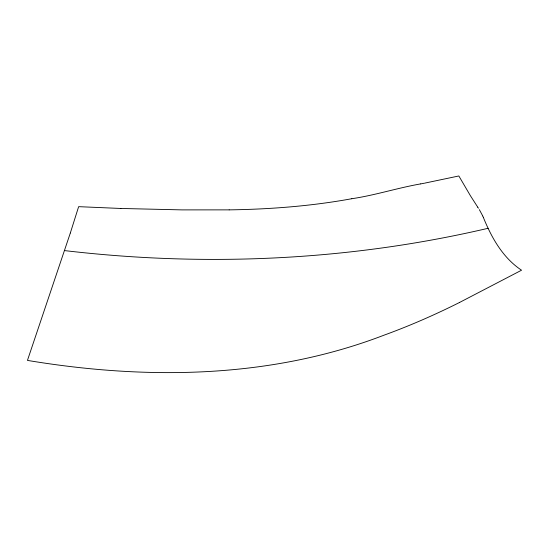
<?xml version="1.0" encoding="UTF-8"?>
<svg xmlns="http://www.w3.org/2000/svg" width="549" height="549" viewBox="0 0 549 549"><rect width="100%" height="100%" fill="white"/><g stroke="black" fill="none" stroke-linecap="round" stroke-linejoin="round"><path stroke-width="0.82" d="M70.279 233.16L27.45 360.405C146.123 380.114 270.348 378.817 383.929 335.213C409.712 325.838 434.877 314.81 459.403 302.54M70.341 232.982L78.637 206.664L120.849 208.469M459.479 302.499L521.55 270.211C503.008 257.955 491.65 237.909 483.497 217.74M488.116 228.288C349.617 260.679 205.587 267.185 64.432 250.577M424.068 183.256L420.754 183.888M424.672 183.14L458.847 175.968L470.431 195.76L477.719 207.124M420.664 183.901C397.538 187.936 375.111 195.259 351.847 198.717M351.799 198.724C311.365 206.108 270.252 209.279 229.18 209.869M229.146 209.869L182.131 209.89L120.965 208.469M477.767 207.199L478.426 208.208M479.359 209.656L482.729 215.942M482.825 216.162L483.408 217.528"/></g></svg>
